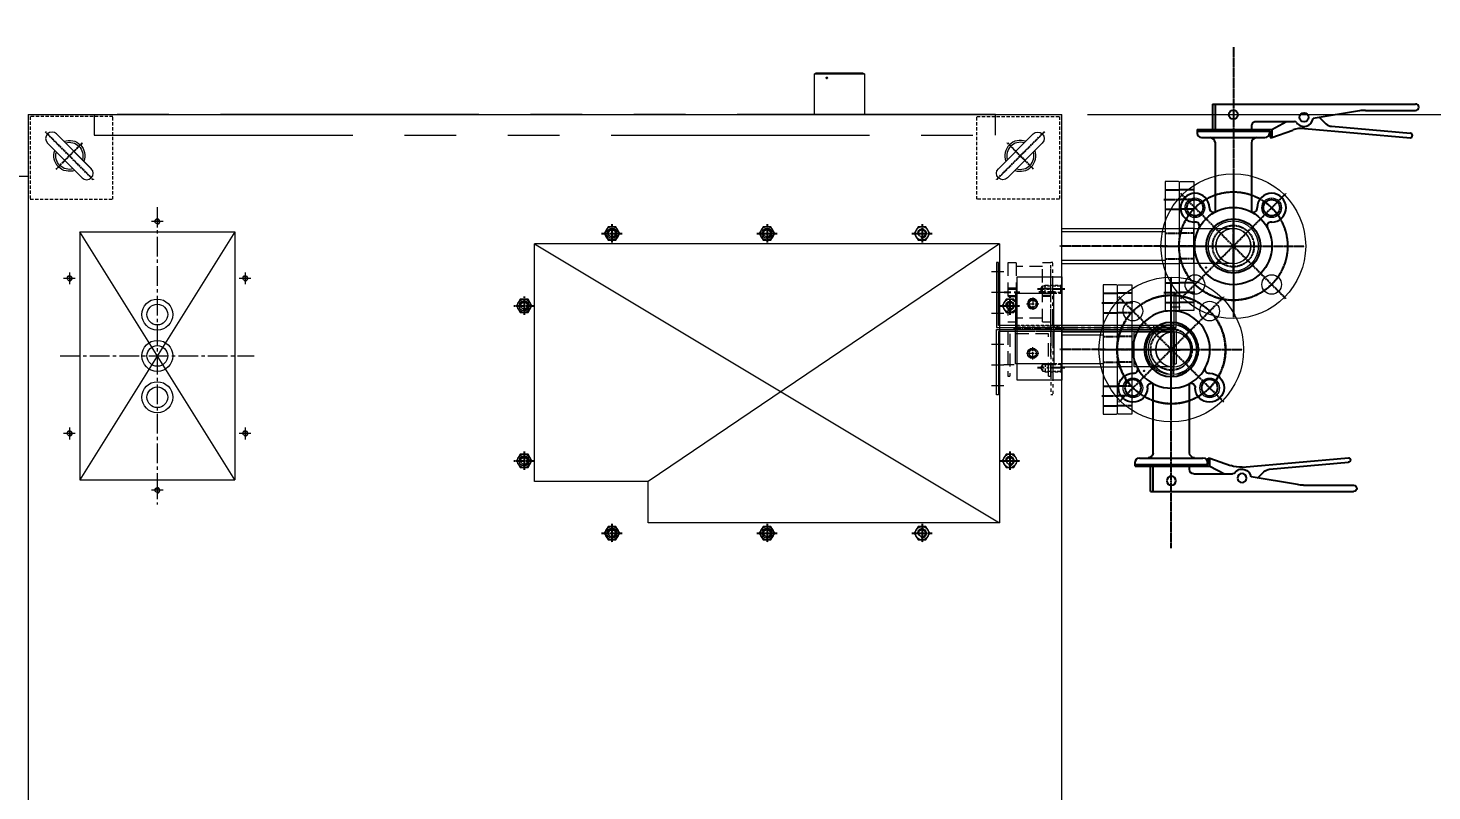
# Model space of a CAD drawing. Header units: millimetres. Extents: x -32759 to 129432, y 390 to 54305.
# Drawn here: x 14912 to 16271, y 23749 to 24487 of the extents above; entities that cross this region are included whole.
import ezdxf
from ezdxf.enums import TextEntityAlignment as Align

# ---------------------------------------------------------------- set-up
doc = ezdxf.new("R2010")
doc.units = ezdxf.units.MM
for name, pattern in [('CENTER', [2, 1.25, -0.25, 0.25, -0.25]), ('CENTER1', [10, 7, -1, 1, -1]), ('CENTER2', [28.575, 19.05, -3.175, 3.175, -3.175]), ('HIDDEN', [0.375, 0.25, -0.125]), ('HIDDEN2', [4.7625, 3.175, -1.5875]), ('HIDDENX2', [19.05, 12.7, -6.35]), ('PHANTOM', [2.5, 1.25, -0.25, 0.25, -0.25, 0.25, -0.25]), ('PHANTOM2', [31.75, 15.875, -3.175, 3.175, -3.175, 3.175, -3.175]), ('PHANTOMX2', [5, 2.5, -0.5, 0.5, -0.5, 0.5, -0.5])]:
    doc.linetypes.add(name, pattern=pattern)
for name, color, linetype in [('06', 221, 'Continuous'), ('BOM', 6, 'Continuous'), ('BOM-UDEF', 3, 'Continuous'), ('CENTER', 1, 'CENTER'), ('CL', 1, 'CENTER'), ('HL', 2, 'HIDDEN'), ('PL', 5, 'PHANTOM'), ('THIN', 3, 'Continuous')]:
    doc.layers.add(name, color=color, linetype=linetype)
doc.layers.add('_BODY', color=7, linetype='Continuous', lineweight=13)
doc.styles.add('ROAMNS', font='romans.shx', dxfattribs={"width": 0.8, "bigfont": 'whgtxt.shx'})
doc.styles.get("Standard").update_dxf_attribs({"font": 'arial.ttf'})
doc.dimstyles.new('20 작은 한덕_도면칫수', dxfattribs={"dimscale": 20, "dimtxt": 3.3, "dimasz": 3.5, "dimexe": 0.65, "dimexo": 1.25, "dimgap": 1, "dimtad": 1, "dimdec": 0, "dimdsep": 46, "dimtxsty": 'ROAMNS', "dimcen": 0, "dimclrd": 7, "dimclre": 7, "dimclrt": 2, "dimadec": 0, "dimazin": 2, "dimtp": 0.1, "dimtm": 0.1, "dimtfac": 0.71, "dimtdec": 0, "dimtmove": 0, "dimatfit": 3, "dimfxl": 1, "dimlwd": -1, "dimlwe": -1, "dimarcsym": 1})
doc.dimstyles.new('AM_ISO$0', dxfattribs={"dimtxt": 3.5, "dimasz": 3.5, "dimexe": 1, "dimexo": 1, "dimgap": 1.5, "dimtad": 1, "dimdsep": 46, "dimtxsty": 'Standard', "dimcen": 0, "dimclrd": 256, "dimclre": 256, "dimclrt": 2, "dimadec": 0, "dimazin": 2, "dimtp": 0.1, "dimtm": 0.1, "dimtfac": 0.71, "dimtdec": 3, "dimtmove": 0, "dimatfit": 3, "dimfxl": 1, "dimlwd": -1, "dimlwe": -1, "dimarcsym": 1})

# ---------------------------------------------------------------- blocks, each defined once
blk = doc.blocks.new('A$C45BF2ECD')
at = {"color": 251, "linetype": 'HIDDENX2'}
for p, q in [((-41.5, 57), (-41.5, 0)), ((-33.5, 57), (-41.5, 57)), ((-33.5, 57), (-33.5, 0)), ((-8, 0), (-8, 57)), ((0, 57), (-8, 57)), ((0, 0), (0, 57)), ((-33.5, 53.5), (-8, 53.5)), ((-41.5, 32.5, 0), (-33.5, 32.5, 0)), ((0, 32.5, 0), (-8, 32.5, 0)), ((-33.5, 24.5, 0), (-41.5, 24.5, 0)), ((-8, 24.5, 0), (0, 24.5, 0)), ((-41.5, 0), (-33.5, 0)), ((-33.5, 3.5), (-8, 3.5)), ((-8, 0), (0, 0))]:
    blk.add_line(p, q, dxfattribs=at)
at = {"layer": 'CENTER', "color": 251, "linetype": 'HIDDENX2', "ltscale": 0.5}
for p, q in [((-45.1, 28.5), (-29.9, 28.5)), ((3.6, 28.5), (-11.6, 28.5))]:
    blk.add_line(p, q, dxfattribs=at)
at = {"layer": 'THIN', "color": 251, "linetype": 'HIDDENX2', "elevation": 0}
for points in [[(-41.5, 31.8), (-33.5, 31.8)], [(0, 31.8), (-8, 31.8)], [(-41.5, 25.2), (-33.5, 25.2)], [(0, 25.2), (-8, 25.2)]]:
    blk.add_lwpolyline(points, dxfattribs=at)
blk = doc.blocks.new('A$C139853E5')
at = {"color": 251, "linetype": 'HIDDENX2'}
for p, q in [((-44.4, 42, 0.8), (-34.4, 42, 0.8)), ((-38.4, 53, 0.8), (-40.4, 53, 0.8)), ((-40.4, 53, 0.8), (-40.4, 10, 0.8)), ((-38.4, 53, 0.8), (-38.4, 12, 0.8)), ((-4.9, 42, 1.5), (5.1, 42, 1.5)), ((-0.9, 12, 0.8), (-0.9, 53, 0.8)), ((1.1, 53, 0.8), (-0.9, 53, 0.8)), ((1.1, 10, 0.8), (1.1, 53, 0.8)), ((-40.4, 10, 0.8), (1.1, 10, 0.8)), ((-38.4, 12, 0.8), (-0.9, 12, 0.8))]:
    blk.add_line(p, q, dxfattribs=at)
blk = doc.blocks.new('A$C65093A57')
at = {"color": 251, "linetype": 'PHANTOM2'}
for p, q in [((-57.7, 35.7, -0.4), (-57.7, -85.8, -0.6)), ((-57.7, 35.7, -0.4), (-24.7, 35.7, -0.4)), ((-55.7, 33.7, -0.4), (-55.7, -83.8, -0.6)), ((-55.7, 33.7, -0.4), (-24.7, 33.7, -0.4)), ((-37.7, 30.1, -0.4), (-37.7, 39.4, -0.4)), ((-24.7, 33.7, -0.4), (-24.7, 35.7, -0.4)), ((-55.7, 13.7, -0.6), (-57.7, 13.7, -0.6)), ((-23.7, -80.8, -0.9), (-23.7, -88.8, -0.3)), ((-57.7, -85.8, -0.6), (5.3, -85.8, -0.6)), ((-55.7, -83.8, -0.6), (5.3, -83.8, -0.6)), ((5.3, -83.8, -0.6), (5.3, -85.8, -0.6))]:
    blk.add_line(p, q, dxfattribs=at)
at = {"color": 6}
for p, q in [((-57.7, 35.7, -0.4), (-24.7, 35.7, -0.4)), ((-57.7, -138.3, -0.4), (-57.7, 35.7, 0.3)), ((-55.7, 33.7, -0.4), (-24.7, 33.7, -0.4)), ((-55.7, 33.7, 0.3), (-55.7, -82.8, 0.3)), ((-24.7, 33.7, 0.2), (-24.7, 35.7, 0.2)), ((-57.7, -82.8, -0.4), (-24.7, -82.8, -0.4)), ((-24.7, -82.8, -0.4), (-24.7, -119.8, -0.4)), ((-24.7, -119.8, -0.4), (-57.7, -119.8, -0.4)), ((-55.7, -119.8, 0.3), (-55.7, -136.3, -0.4)), ((5.3, -138.3, -0.4), (-57.7, -138.3, -0.4)), ((-55.7, -136.3, -0.4), (5.3, -136.3, -0.4)), ((5.3, -136.3, -0.4), (5.3, -138.3, -0.4))]:
    blk.add_line(p, q, dxfattribs=at)
at = {"color": 1, "linetype": 'CENTER'}
for p, q in [((-37.7, 30.1, -0.4), (-37.7, 39.4, -0.4)), ((-43.7, -143, -0.4), (-43.7, -131.3, -0.4)), ((-23.7, -143, -0.4), (-23.7, -131.3, -0.4)), ((-3.7, -143, -0.4), (-3.7, -131.3, -0.4))]:
    blk.add_line(p, q, dxfattribs=at)
at = {"color": 2, "linetype": 'HIDDEN2'}
blk.add_line((-55.7, -82.8, -0.4), (-55.7, -119.8, -0.4), dxfattribs=at)
at = {"color": 6}
blk.add_circle((-34.7, -103.3, -0.4), 5, dxfattribs=at)
blk = doc.blocks.new('A$C54346B7F')
for p, q in [((0, 0), (0, 100)), ((0, 100), (43, 100)), ((43, 100), (43, 0)), ((43, 0), (0, 0))]:
    blk.add_line(p, q)
at = {"color": 2, "linetype": 'HIDDEN2'}
for p, q in [((16, 84), (16, 92)), ((18.5, 84.7), (18.5, 91.3)), ((43, 52.5), (0, 52.5)), ((43, 47.5), (0, 47.5)), ((16, 16), (16, 8)), ((18.5, 15.3), (18.5, 8.7))]:
    blk.add_line(p, q, dxfattribs=at)
at = {"color": 1, "linetype": 'CENTER1'}
for p, q in [((34, 74), (22, 74)), ((28, 80), (28, 68)), ((46.6, 50), (-3.4, 50)), ((28, 20), (28, 32)), ((34, 26), (22, 26))]:
    blk.add_line(p, q, dxfattribs=at)
at = {"color": 2, "linetype": 'HIDDEN2'}
for points in [[(17.2, 91.3), (16, 92), (0, 92)], [(0, 84), (0.7, 84.7), (0.7, 91.3), (0, 92)], [(0, 84), (16, 84), (17.2, 84.7)], [(0.7, 84.7), (18.5, 84.7), (20.4, 88), (18.5, 91.3), (0.7, 91.3)], [(0, 16), (16, 16), (17.2, 15.3)], [(0, 16), (0.7, 15.3), (0.7, 8.7), (0, 8)], [(0.7, 15.3), (18.5, 15.3), (20.4, 12), (18.5, 8.7), (0.7, 8.7)], [(17.2, 8.7), (16, 8), (0, 8)]]:
    blk.add_lwpolyline(points, dxfattribs=at)
for centre in [(28, 74), (28, 26)]:
    blk.add_circle(centre, 3.5)
at = {"color": 3}
for centre, start, end in [((28, 74), 251.8944, 169.2233), ((28, 26), 190.7767, 108.1056)]:
    blk.add_arc(centre, 4, start, end, dxfattribs=at)
at = {"layer": 'CENTER', "ltscale": 10}
for p, q in [((-3, 88), (23.4, 88)), ((-3, 12), (23.4, 12))]:
    blk.add_line(p, q, dxfattribs=at)
blk = doc.blocks.new('TTYU')
blk.add_lwpolyline([(-49709.5, 19626), (-49702, 19626), (-49698.3, 19632.5), (-49702, 19639), (-49709.5, 19639), (-49713.3, 19632.5), (-49709.5, 19626)])
for radius in [6.5, 3.32]:
    blk.add_circle((-49705.8, 19632.5), radius)
at = {"layer": 'CENTER'}
for p, q in [((-49705.8, 19641.5), (-49705.8, 19623.5)), ((-49715.8, 19632.5), (-49695.8, 19632.5))]:
    blk.add_line(p, q, dxfattribs=at)
at = {"layer": 'THIN'}
blk.add_arc((-49705.8, 19632.5), 4, 255, 195, dxfattribs=at)
blk = doc.blocks.new('3V55ET4R6Y')
blk.add_lwpolyline([(9567.2, -68819.3, -1), (9567.2, -68806.8), (9614.7, -68806.8, -1), (9614.7, -68819.3), (9567.2, -68819.3)], format="xyb")
for radius, start, end in [(15, 24.6243, 155.3757), (13.1, 28.5905, 151.4095), (15, 204.6243, 335.3757), (13.1, 208.5905, 331.4095)]:
    blk.add_arc((9590.9, -68813.1), radius, start, end)
at = {"layer": 'CENTER'}
for p, q in [((9590.9, -68795.1), (9590.9, -68831.1)), ((9557.9, -68813.1), (9623.9, -68813.1))]:
    blk.add_line(p, q, dxfattribs=at)
blk = doc.blocks.new('MCLBM2')
at = {"color": 0, "ltscale": 0.5}
blk.add_circle((0, 0), 0.5, dxfattribs=at)
at = {"color": 0, "ltscale": 0.5, "flags": 2}
blk.add_attdef('BM', text='', height=0.5, dxfattribs=at).set_placement((0, 0), align=Align.MIDDLE)
at = {"color": 0, "ltscale": 0.5, "flags": 1}
for tag, p in [('SPEC', (0, -3)), ('QTY', (0, -5)), ('WEIGHT', (0, -6)), ('NAME', (0, -1)), ('ENAME', (0, -2)), ('MATERIAL', (0, -4)), ('PRICE', (0, -7)), ('REMARK', (0, -8)), ('USER1', (0, -9)), ('USER2', (0, -10)), ('USER3', (0, -11)), ('USER4', (0, -12)), ('USER5', (0, -13)), ('USER6', (0, -14))]:
    blk.add_attdef(tag, p, '', height=0.5, dxfattribs=at)
blk = doc.blocks.new('sdfgsdgfdfs')
at = {"ltscale": 0.5}
for p, q in [((438988.1, 172149.4), (439088.1, 172149.4)), ((438988.1, 172115.4), (438988.1, 172149.4)), ((438988.1, 172146.2), (439088.1, 172146.2)), ((439088.1, 172149.4), (439088.1, 172115.4)), ((438988.1, 172118.6), (439088.1, 172118.6)), ((439088.1, 172115.4), (438988.1, 172115.4))]:
    blk.add_line(p, q, dxfattribs=at)
at = {"layer": 'CL', "ltscale": 0.5}
blk.add_line((438986.1, 172132.4), (439090.1, 172132.4), dxfattribs=at)
blk = doc.blocks.new('asdfasfasfad')
at = {"ltscale": 0.5}
for p, q in [((439836, 172495.8), (439836, 172370.8)), ((439849, 172495.8), (439836, 172495.8)), ((439850, 172371.8), (439850, 172494.8)), ((439836, 172450.3), (439850, 172450.3)), ((439836, 172416.3), (439850, 172416.3)), ((439836, 172370.8), (439849, 172370.8))]:
    blk.add_line(p, q, dxfattribs=at)
for centre, start, end in [((439849, 172494.8), 0, 90), ((439849, 172371.8), 270, 0)]:
    blk.add_arc(centre, 1, start, end, dxfattribs=at)
at = {"layer": 'CL', "ltscale": 0.5}
for p, q in [((439835, 172478.3), (439851, 172478.3)), ((439834, 172433.3), (439852, 172433.3)), ((439835, 172388.3), (439851, 172388.3))]:
    blk.add_line(p, q, dxfattribs=at)
at = {"layer": 'HL', "ltscale": 0.5}
for p, q in [((439836, 172487.8), (439850, 172487.8)), ((439836, 172468.8), (439850, 172468.8)), ((439836, 172397.8), (439850, 172397.8)), ((439836, 172378.8), (439850, 172378.8))]:
    blk.add_line(p, q, dxfattribs=at)
at = {"layer": 'PL', "ltscale": 0.5}
for p, q in [((439836, 172445.8), (439850, 172445.8)), ((439836, 172420.8), (439850, 172420.8))]:
    blk.add_line(p, q, dxfattribs=at)
blk = doc.blocks.new('wreawrewar')
at = {"ltscale": 0.5}
for p, q in [((458298.5, 171414.7, 0), (458298.5, 171454.7, 0)), ((458298.5, 171454.7, 0), (458332.5, 171454.7, 0)), ((458301.7, 171414.7, 0), (458301.7, 171454.7, 0)), ((458329.3, 171414.7, 0), (458329.3, 171454.7, 0)), ((458332.5, 171454.7, 0), (458332.5, 171414.7, 0)), ((458332.5, 171414.7, 0), (458298.5, 171414.7, 0))]:
    blk.add_line(p, q, dxfattribs=at)
at = {"layer": 'CL', "ltscale": 0.5}
blk.add_line((458315.5, 171412.7, 0), (458315.5, 171456.7, 0), dxfattribs=at)
blk = doc.blocks.new('hgfhdfhgf')
at = {"ltscale": 0.5}
for p, q in [((332914.2, 38008.9), (332914.2, 38042.9)), ((332914.2, 38042.9), (332952.3, 38042.9)), ((332952.3, 38008.9), (332914.2, 38008.9))]:
    blk.add_line(p, q, dxfattribs=at)
for start, end in [(90, 270), (270, 90)]:
    blk.add_arc((332952.3, 38025.9), 17, start, end, dxfattribs=at)
at = {"layer": 'CL', "ltscale": 0.5}
for p, q in [((332952.3, 38044.9), (332952.3, 38006.9)), ((332912.2, 38025.9), (332971.3, 38025.9))]:
    blk.add_line(p, q, dxfattribs=at)
blk = doc.blocks.new('asdfasfasfsda')
at = {"ltscale": 0.5}
for radius in [24.3, 17]:
    blk.add_circle((440460.1, 171329.1), radius, dxfattribs=at)
at = {"layer": 'CL', "ltscale": 0.5}
for p, q in [((440460.1, 171355.4), (440460.1, 171302.8)), ((440433.8, 171329.1), (440486.4, 171329.1))]:
    blk.add_line(p, q, dxfattribs=at)
blk = doc.blocks.new('HS_BOM', base_point=(-3113.6, 16316.3))
at = {"layer": 'BOM-UDEF'}
blk.add_circle((-3113.6, 16316.3), 0.25, dxfattribs=at)
blk = doc.blocks.new('A$C51087CD1')
at = {"ltscale": 0.5}
for centre, radius in [((72, 72), 70), ((72, 124.5), 9.5), ((72, 72), 24.3), ((19.5, 72), 9.5), ((124.5, 72), 9.5), ((72, 19.5), 9.5)]:
    blk.add_circle(centre, radius, dxfattribs=at)
at = {"layer": 'CL', "ltscale": 0.5}
for p, q in [((72, 144), (72, 0)), ((0, 72), (144, 72))]:
    blk.add_line(p, q, dxfattribs=at)
blk.add_circle((72, 72), 52.5, dxfattribs=at)
at = {"layer": 'PL', "ltscale": 0.5}
blk.add_circle((72, 72), 20, dxfattribs=at)
at = {"layer": 'BOM-UDEF', "ltscale": 0.5}
blk.add_blockref('HS_BOM', (76, 105.3), dxfattribs=at)
blk = doc.blocks.new('A$C14F86C0A')
for p, q in [((55, 48.9, 4776.3), (55, 245.4, 4776.3)), ((61.1, 196.9, 4776.3), (61.1, 245.4, 4776.3)), ((76.5, 164.1, 4776.3), (83.2, 240.6, 4776.3)), ((78.6, 137.8, 4776.3), (87.6, 240.4, 4776.3)), ((61.6, 191.2, 4776.3), (69.1, 146.2, 4776.3)), ((68, 152.6, 4776.3), (74, 158.7, 4776.3)), ((72, 112.7, 4776.3), (72, 128.3, 4776.3)), ((87.3, 106.5, 4776.3), (80.1, 126.5, 4776.3)), ((79.5, 106.5, 4776.3), (72, 120.5, 4776.3)), ((72, 90.9, 4776.3), (72, 112.7, 4776.3)), ((79.5, 34.1, 4776.3), (79.5, 106.5, 4776.3)), ((79.5, 106.5, 4776.3), (87.3, 106.5, 4776.3)), ((81.2, 34.1, 4776.3), (81.2, 104.8, 4776.3)), ((81.2, 104.8, 4776.3), (87.3, 104.8, 4776.3)), ((81.2, 104.1, 4776.3), (83, 104.1, 4776.3)), ((87.3, 104.8, 4776.3), (87.3, 106.5, 4776.3)), ((87.3, 38.4, 4776.3), (87.3, 99.7, 4776.3)), ((76.4, 86.6, 4776.3), (79.5, 86.6, 4776.3)), ((92.3, 86.6, 4776.3), (159.3, 86.6, 4776.3)), ((55, 51.6, 4776.3), (68.9, 51.6, 4776.3)), ((55, 48.9, 4776.3), (79.5, 48.9, 4776.3)), ((68.9, 51.6, 4776.3), (79.5, 51.6, 4776.3)), ((91.9, 51.6, 4776.3), (159.3, 51.6, 4776.3)), ((79.5, 34.1, 4776.3), (83, 34.1, 4776.3))]:
    blk.add_line(p, q)
for centre, radius in [((67.9, 137.5, 4776.3), 4.38), ((155.3, 106.1, 4776.3), 7.88), ((192.3, 69.1, 4776.3), 37.4), ((192.3, 69.1, 4776.3), 26.2), ((65.3, 69.1, 4776.3), 4.38), ((155.3, 32, 4776.3), 7.88)]:
    blk.add_circle(centre, radius)
for centre, radius, start, end in [((58, 245.4, 4776.3), 3.06, 0, 180), ((85.4, 240.2, 4776.3), 2.21, 4.9809, 178.286), ((85.4, 240.2, 4776.3), 2.19, 172.2313, 177.7687), ((96.1, 196.9, 4776.3), 35, 180, 189.4477), ((67.8, 164.9, 4776.3), 8.75, 315.324, 355), ((67.9, 137.5, 4776.3), 8.75, 305.939, 82.5899), ((104.7, 135.5, 4776.3), 26.2, 175, 199.9421), ((74.6, 128.3, 4776.3), 2.62, 125.939, 180), ((155.3, 106.1, 4776.3), 14, 0.2118, 269.7882), ((83, 99.7, 4776.3), 4.38, 0, 90), ((76.4, 90.9, 4776.3), 4.38, 180, 270), ((93.1, 92.3, 4776.3), 5.78, 187.225, 262.775), ((93.1, 45.9, 4776.3), 5.78, 101.4947, 173.5013), ((155.3, 32, 4776.3), 14, 90.2118, 359.7882), ((83, 38.4, 4776.3), 4.38, 270, 0)]:
    blk.add_arc(centre, radius, start, end)
at = {"ltscale": 0.5}
for centre, start, end in [((173, 105.5, 4776.3), 169.5707, 297.894), ((155.9, 88.3, 4776.3), 332.106, 100.4293), ((155.9, 49.8, 4776.3), 259.5707, 27.894), ((173, 32.6, 4776.3), 62.106, 190.4293)]:
    blk.add_arc(centre, 3.82, start, end, dxfattribs=at)
at = {"layer": 'CENTER'}
for p, q in [((192.3, 0, 4776.3), (192.3, 138.1, 4776.3)), ((0, 69.1, 4776.3), (261.4, 69.1, 4776.3)), ((124.1, 69.1, 4776.3), (260.6, 69.1, 4776.3))]:
    blk.add_line(p, q, dxfattribs=at)
at = {"layer": 'CL'}
blk.add_circle((192.3, 69.1, 4776.3), 52.4, dxfattribs=at)
blk = doc.blocks.new('sdfgdgsgfsd')
for p, q in [((145940.9, 7155.9), (145989.5, 7155.9)), ((145310.8, 7013.2), (145299.5, 7013.2)), ((145305.2, 7018.9), (145305.2, 7007.5)), ((145380.2, 6763.2), (145230.2, 7003.2)), ((145380.2, 7003.2), (145230.2, 6763.2)), ((145670.2, 6991.7), (146120.2, 6721.7)), ((146120.2, 6991.7), (145780.2, 6761.7)), ((145225.8, 6958.2), (145214.5, 6958.2)), ((145220.2, 6963.9), (145220.2, 6952.5)), ((145395.8, 6958.2), (145384.5, 6958.2)), ((145390.2, 6963.9), (145390.2, 6952.5)), ((145225.8, 6808.2), (145214.5, 6808.2)), ((145220.2, 6813.9), (145220.2, 6802.5)), ((145395.8, 6808.2), (145384.5, 6808.2)), ((145390.2, 6813.9), (145390.2, 6802.5)), ((145310.8, 6753.2), (145299.5, 6753.2)), ((145305.2, 6758.9), (145305.2, 6747.5))]:
    blk.add_line(p, q)
at = {"color": 3}
for p, q in [((145180.2, 7116.7), (146180.2, 7116.7)), ((145180.2, 7116.7), (146180.2, 7116.7)), ((145180.2, 7116.7), (145180.2, 6016.7)), ((145180.2, 7116.7), (145180.2, 6016.7)), ((146180.2, 6016.7), (146180.2, 7116.7)), ((146180.2, 6016.7), (146180.2, 7116.7)), ((145207.8, 7097.9), (145241.4, 7064.3)), ((145207.8, 7097.9), (145241.4, 7064.3)), ((145230.2, 7003.2), (145380.2, 7003.2)), ((145230.2, 7003.2), (145380.2, 7003.2)), ((145230.2, 7003.2), (145230.2, 6763.2)), ((145230.2, 7003.2), (145230.2, 6763.2)), ((145380.2, 7003.2), (145380.2, 6763.2)), ((145380.2, 7003.2), (145380.2, 6763.2)), ((146120.2, 6991.7), (145670.2, 6991.7)), ((146120.2, 6991.7), (145670.2, 6991.7)), ((145670.2, 6761.7), (145670.2, 6991.7)), ((145670.2, 6761.7), (145670.2, 6991.7)), ((145230.2, 6763.2), (145380.2, 6763.2)), ((145230.2, 6763.2), (145380.2, 6763.2)), ((145780.2, 6761.7), (145670.2, 6761.7)), ((145780.2, 6721.7), (145780.2, 6761.7)), ((146120.2, 6721.7), (145780.2, 6721.7)), ((146120.2, 6721.7), (145780.2, 6721.7))]:
    blk.add_line(p, q, dxfattribs=at)
at = {"color": 2, "linetype": 'HIDDEN2'}
for p, q in [((145262.2, 7114.7), (145182.2, 7114.7)), ((145182.2, 7114.7), (145182.2, 7034.7)), ((145262.2, 7034.7), (145262.2, 7114.7)), ((146098.2, 7114.7), (146178.2, 7114.7)), ((146098.2, 7034.7), (146098.2, 7114.7)), ((146178.2, 7114.7), (146178.2, 7034.7)), ((145182.2, 7034.7), (145262.2, 7034.7)), ((146178.2, 7034.7), (146098.2, 7034.7))]:
    blk.add_line(p, q, dxfattribs=at)
at = {"color": 6, "linetype": 'PHANTOMX2', "ltscale": 100}
blk.add_line((145180.2, 7056.7), (144200.2, 7056.7), dxfattribs=at)
at = {"color": 1, "linetype": 'CENTER2'}
for p, q in [((145305.2, 7027.1), (145305.2, 6739.4)), ((145211.3, 6883.2), (145399, 6883.2))]:
    blk.add_line(p, q, dxfattribs=at)
at = {"ltscale": 0.5}
blk.add_line((146120.2, 6991.7), (146120.2, 6721.7), dxfattribs=at)
blk.add_lwpolyline([(145940.9, 7116.7), (145940.9, 7155.9), (145942.8, 7157.1), (145987.6, 7157.1), (145989.5, 7155.9), (145989.5, 7116.7)])
at = {"color": 6, "linetype": 'PHANTOMX2', "ltscale": 100}
blk.add_lwpolyline([(146116.2, 7096.7), (146116.2, 7116.7), (145244.2, 7116.7), (145244.2, 7096.7)], close=True, dxfattribs=at)
at = {"color": 3}
for centre, radius in [((145305.2, 7013.2), 2.1), ((145745.2, 7001.7), 5), ((145895.2, 7001.7), 5), ((145220.2, 6958.2), 2.1), ((145390.2, 6958.2), 2.1), ((145660.2, 6931.7), 5), ((145220.2, 6808.2), 2.1), ((145390.2, 6808.2), 2.1), ((145660.2, 6781.7), 5), ((145305.2, 6753.2), 2.1), ((145745.2, 6711.7), 5), ((145895.2, 6711.7), 5)]:
    blk.add_circle(centre, radius, dxfattribs=at)
at = {"color": 2}
for radius in [15, 10]:
    blk.add_circle((145305.2, 6923.2), radius, dxfattribs=at)
at = {"color": 1}
for radius in [15, 10]:
    blk.add_circle((145305.2, 6883.2), radius, dxfattribs=at)
at = {"color": 5}
for radius in [15, 10]:
    blk.add_circle((145305.2, 6843.2), radius, dxfattribs=at)
at = {"color": 6, "linetype": 'PHANTOMX2', "ltscale": 100}
blk.add_arc((145180.2, 7056.7), 980, 180, 270, dxfattribs=at)
for centre in [(145305.2, 7013.2), (145220.2, 6958.2), (145390.2, 6958.2), (145220.2, 6808.2), (145390.2, 6808.2), (145305.2, 6753.2)]:
    blk.add_arc(centre, 2.5, 255.5872, 193.9135)
at = {"xscale": -1, "rotation": 134.9999999999999}
blk.add_blockref('3V55ET4R6Y', (89780.1, -34799.7), dxfattribs=at)
for name, p, rotation in [('3V55ET4R6Y', (201580.2, -34799.7), 225), ('asdfasfasfsda', (317675.4, -433470.7), 89.99999999999999), ('sdfgsdgfdfs', (585268.3, 179121.8), 180), ('asdfasfasfsda', (317617.4, -433570.7), 89.99999999999999), ('wreawrewar', (317634.9, -451426.1, 0), 89.99999999999999)]:
    blk.add_blockref(name, p, dxfattribs=dict(rotation=rotation))
at = {"ltscale": 0.5, "rotation": 135}
for p in [(146448.1, 6989.4), (146388.1, 6889.4)]:
    blk.add_blockref('A$C51087CD1', p, dxfattribs=at)
for name, p in [('asdfasfasfad', (-293555.8, -165443.8)), ('TTYU', (195450.9, -12630.8)), ('TTYU', (195600.9, -12630.8)), ('TTYU', (195750.9, -12630.8)), ('hgfhdfhgf', (-186606, -31036.4)), ('asdfasfasfad', (-293615.8, -165543.8)), ('TTYU', (195365.9, -12700.8)), ('TTYU', (195835.9, -12700.8)), ('hgfhdfhgf', (-186664, -31136.4)), ('TTYU', (195365.9, -12850.8)), ('TTYU', (195835.9, -12850.8)), ('TTYU', (195450.9, -12920.8)), ('TTYU', (195600.9, -12920.8)), ('TTYU', (195750.9, -12920.8))]:
    blk.add_blockref(name, p)
at = {"xscale": -1}
for p in [(586144.1, -165443.8), (586084.1, -165543.8)]:
    blk.add_blockref('asdfasfasfad', p, dxfattribs=at)
at = {"ltscale": 10, "xscale": -1, "rotation": 270}
blk.add_blockref('A$C65093A57', (146255.4, 6968.4, 0.4), dxfattribs=at)
at = {"ltscale": 10}
for name, p, rotation in [('A$C45BF2ECD', (146128.2, 6973.2, -0.2), 180), ('A$C54346B7F', (146180.2, 6959.7), 180), ('A$C65093A57', (146255.4, 6851, 0.4), 270), ('A$C139853E5', (146129.2, 6916.7, -1), 180)]:
    blk.add_blockref(name, p, dxfattribs=dict(at, rotation=rotation))
at = {"layer": '06', "rotation": 270}
blk.add_blockref('A$C14F86C0A', (146277.2, 7181.8, -4776.3), dxfattribs=at)
at = {"layer": '06', "xscale": -1, "rotation": 270}
blk.add_blockref('A$C14F86C0A', (146217.2, 6697.1, -4776.3), dxfattribs=at)
at = {"layer": 'BOM', "rotation": 90}
blk.add_blockref('MCLBM2', (145953, 7152.1), dxfattribs=at)
blk = doc.blocks.new('*D1733')
at = {"color": 7, "linetype": 'ByBlock', "transparency": 16777216}
for p, q in [((264281.3, 137618.1), (264735.2, 137618.1)), ((264722.2, 137193.1), (264722.2, 137548.1)), ((264281.3, 137123.1), (264735.2, 137123.1))]:
    blk.add_line(p, q, dxfattribs=at)
at = {"color": 7, "transparency": 16777216}
for points in [[(264710.5, 137548.1), (264733.8, 137548.1), (264722.2, 137618.1)], [(264710.5, 137193.1), (264733.8, 137193.1), (264722.2, 137123.1)]]:
    blk.add_solid(points, dxfattribs=at)
at = {"layer": 'Defpoints', "color": 0, "transparency": 16777216}
for p in [(264256.3, 137618.1), (264722.2, 137618.1), (264256.3, 137123.1)]:
    blk.add_point(p, dxfattribs=at)
at = {"color": 2, "transparency": 16777216, "insert": (264669.2, 137370.6), "char_height": 66, "attachment_point": 5, "rotation": 90, "style": 'ROAMNS'}
blk.add_mtext('495', dxfattribs=at)
blk = doc.blocks.new('*D1498')
at = {"color": 7, "linetype": 'ByBlock', "transparency": 16777216}
for p, q in [((264281.3, 137123.1), (264735.2, 137123.1)), ((264722.2, 136093.1), (264722.2, 137053.1)), ((264281.3, 136023.1), (264735.2, 136023.1))]:
    blk.add_line(p, q, dxfattribs=at)
at = {"color": 7, "transparency": 16777216}
for points in [[(264710.5, 137053.1), (264733.8, 137053.1), (264722.2, 137123.1)], [(264710.5, 136093.1), (264733.8, 136093.1), (264722.2, 136023.1)]]:
    blk.add_solid(points, dxfattribs=at)
at = {"layer": 'Defpoints', "color": 0, "transparency": 16777216}
for p in [(264256.3, 137123.1), (264722.2, 137123.1), (264256.3, 136023.1)]:
    blk.add_point(p, dxfattribs=at)
at = {"color": 2, "transparency": 16777216, "insert": (264669.2, 136573.1), "char_height": 66, "attachment_point": 5, "rotation": 90, "style": 'ROAMNS'}
blk.add_mtext('1100', dxfattribs=at)
blk = doc.blocks.new('*D660')
at = {"linetype": 'ByBlock', "ltscale": 0.5, "transparency": 16777216}
for p, q in [((208653.4, 29756.3), (208653.4, 29759.4)), ((208656.9, 29758.4), (208744.9, 29758.4)), ((208748.4, 29758), (208748.4, 29757.4))]:
    blk.add_line(p, q, dxfattribs=at)
at = {"ltscale": 0.5, "transparency": 16777216}
for points in [[(208656.9, 29759), (208656.9, 29757.8), (208653.4, 29758.4)], [(208744.9, 29759), (208744.9, 29757.8), (208748.4, 29758.4)]]:
    blk.add_solid(points, dxfattribs=at)
at = {"layer": 'Defpoints', "color": 0, "ltscale": 0.5, "transparency": 16777216}
for p in [(208653.4, 29755.3), (208748.4, 29759), (208748.4, 29758.4)]:
    blk.add_point(p, dxfattribs=at)
at = {"color": 2, "ltscale": 0.5, "transparency": 16777216, "insert": (208700.9, 29761.6), "char_height": 3.5, "attachment_point": 5, "bg_fill": 3, "box_fill_scale": 1.1, "bg_fill_color": 256, "bg_fill_true_color": 13158600, "bg_fill_transparency": 7062}
blk.add_mtext('95', dxfattribs=at)
blk = doc.blocks.new('*D661')
at = {"linetype": 'ByBlock', "ltscale": 0.5, "transparency": 16777216}
for p, q in [((208748.4, 29761.9), (208748.4, 29762.9)), ((208751.9, 29761.9), (208839.9, 29761.9)), ((208843.4, 29761.9), (208843.4, 29762.9))]:
    blk.add_line(p, q, dxfattribs=at)
at = {"ltscale": 0.5, "transparency": 16777216}
for points in [[(208751.9, 29762.5), (208751.9, 29761.4), (208748.4, 29761.9)], [(208839.9, 29762.5), (208839.9, 29761.4), (208843.4, 29761.9)]]:
    blk.add_solid(points, dxfattribs=at)
at = {"layer": 'Defpoints', "color": 0, "ltscale": 0.5, "transparency": 16777216}
for p in [(208748.4, 29760.9), (208843.4, 29761.9), (208843.4, 29760.9)]:
    blk.add_point(p, dxfattribs=at)
at = {"color": 2, "ltscale": 0.5, "transparency": 16777216, "insert": (208795.9, 29765.2), "char_height": 3.5, "attachment_point": 5, "bg_fill": 3, "box_fill_scale": 1.1, "bg_fill_color": 256, "bg_fill_true_color": 13158600, "bg_fill_transparency": 6077}
blk.add_mtext('95', dxfattribs=at)
blk = doc.blocks.new('*D755')
at = {"linetype": 'ByBlock', "ltscale": 0.5, "transparency": 16777216}
for p, q in [((208749.3, 29680.8), (208749.3, 29684.3)), ((208761.4, 29677.3), (208748.3, 29677.3)), ((208819.9, 29670.3), (208748.3, 29670.3)), ((208749.3, 29670.3), (208749.3, 29677.3)), ((208749.3, 29666.8), (208749.3, 29663.3))]:
    blk.add_line(p, q, dxfattribs=at)
at = {"ltscale": 0.5, "transparency": 16777216}
for points in [[(208748.7, 29680.8), (208749.9, 29680.8), (208749.3, 29677.3)], [(208748.7, 29666.8), (208749.9, 29666.8), (208749.3, 29670.3)]]:
    blk.add_solid(points, dxfattribs=at)
at = {"layer": 'Defpoints', "color": 0, "ltscale": 0.5, "transparency": 16777216}
for p in [(208762.4, 29677.3), (208820.9, 29670.3)]:
    blk.add_point(p, dxfattribs=at)
at = {"color": 2, "ltscale": 0.5, "transparency": 16777216, "insert": (208746, 29673.8), "char_height": 3.5, "attachment_point": 5, "rotation": 90, "bg_fill": 3, "box_fill_scale": 1.1, "bg_fill_color": 256, "bg_fill_true_color": 13158600, "bg_fill_transparency": 2672}
blk.add_mtext('7', dxfattribs=at)
at = {"layer": 'Defpoints', "color": 0, "ltscale": 0.5, "transparency": 16777216}
blk.add_point((208749.3, 29677.3), dxfattribs=at)
blk = doc.blocks.new('*D1346')
at = {"linetype": 'ByBlock', "ltscale": 0.5, "transparency": 16777216}
for p, q in [((97795.9, 11020), (97795.9, 11065.9)), ((97799.4, 11064.9), (98302.4, 11064.9)), ((98305.9, 11020), (98305.9, 11065.9))]:
    blk.add_line(p, q, dxfattribs=at)
at = {"ltscale": 0.5, "transparency": 16777216}
for points in [[(97799.4, 11064.3), (97799.4, 11065.5), (97795.9, 11064.9)], [(98302.4, 11064.3), (98302.4, 11065.5), (98305.9, 11064.9)]]:
    blk.add_solid(points, dxfattribs=at)
at = {"layer": 'Defpoints', "color": 0, "ltscale": 0.5, "transparency": 16777216}
for p in [(98305.9, 11064.9), (97795.9, 11019), (98305.9, 11019)]:
    blk.add_point(p, dxfattribs=at)
at = {"color": 2, "ltscale": 0.5, "transparency": 16777216, "insert": (98050.9, 11061.6), "char_height": 3.5, "attachment_point": 5, "rotation": 180}
blk.add_mtext('510', dxfattribs=at)
blk = doc.blocks.new('*D1347')
at = {"linetype": 'ByBlock', "ltscale": 0.5, "transparency": 16777216}
for p, q in [((97795.9, 10985.2), (97795.9, 11000.1)), ((97868.4, 10999.1), (97799.4, 10999.1)), ((97871.9, 10895.3), (97871.9, 11000.1))]:
    blk.add_line(p, q, dxfattribs=at)
at = {"ltscale": 0.5, "transparency": 16777216}
for points in [[(97799.4, 10998.6), (97799.4, 10999.7), (97795.9, 10999.1)], [(97868.4, 10998.6), (97868.4, 10999.7), (97871.9, 10999.1)]]:
    blk.add_solid(points, dxfattribs=at)
at = {"layer": 'Defpoints', "color": 0, "ltscale": 0.5, "transparency": 16777216}
for p in [(97795.9, 10999.1), (97795.9, 10984.2), (97871.9, 10894.3)]:
    blk.add_point(p, dxfattribs=at)
at = {"color": 2, "ltscale": 0.5, "transparency": 16777216, "insert": (97833.9, 10995.9), "char_height": 3.5, "attachment_point": 5, "rotation": 180}
blk.add_mtext('76', dxfattribs=at)
blk = doc.blocks.new('utoiol')
at = {"ltscale": 0.5}
dim = blk.add_linear_dim(base=(208748.427, 29758.373), p1=(208653.427, 29755.315), p2=(208748.427, 29759.037), dimstyle='AM_ISO$0', override={"dimtfill": 1}, dxfattribs=at)
dim.commit()
dim.dimension.update_dxf_attribs({"geometry": '*D660', "text_midpoint": (208700.927, 29761.623)})
dim = blk.add_linear_dim(base=(208749.286, 29677.257), p1=(208820.927, 29670.257), p2=(208762.427, 29677.257), angle=90, dimstyle='AM_ISO$0', override={"dimfxl": 8, "dimtfill": 1}, dxfattribs=at)
dim.commit()
dim.dimension.update_dxf_attribs({"geometry": '*D755', "text_midpoint": (208746.036, 29673.757)})
dim = blk.add_linear_dim(base=(208843.427, 29761.943), p1=(208748.427, 29760.861), p2=(208843.427, 29760.861), dimstyle='AM_ISO$0', override={"dimtfill": 1}, dxfattribs=at)
dim.commit()
dim.dimension.update_dxf_attribs({"geometry": '*D661', "text_midpoint": (208795.927, 29765.193)})
blk = doc.blocks.new('y8e5ey')
at = {"rotation": 90}
blk.add_blockref('utoiol', (127047.152, -197344.467), dxfattribs=at)
at = {"ltscale": 0.5}
for base, p1, p2, picture, middle in [((98305.895, 11064.885), (97795.895, 11018.96), (98305.895, 11018.96), '*D1346', (98050.895, 11061.598)), ((97795.895, 10999.148), (97871.895, 10894.349), (97795.895, 10984.17), '*D1347', (97833.895, 10995.861))]:
    dim = blk.add_linear_dim(base=base, p1=p1, p2=p2, angle=180, dimstyle='AM_ISO$0', dxfattribs=at)
    dim.commit()
    dim.dimension.update_dxf_attribs({"geometry": picture, "text_midpoint": middle})
blk = doc.blocks.new('1')
at = {"color": 6, "xscale": -1}
blk.add_blockref('y8e5ey', (100575.763, -6800.077), dxfattribs=at)
blk = doc.blocks.new('sdfgsdfgcxvxbxcv')
for name, p in [('1', (266381.038, 132792.991)), ('sdfgdgsgfsd', (118076.127, 130006.408))]:
    blk.add_blockref(name, p)
for base, p1, p2, picture, middle in [((264722.158, 137618.086), (264256.277, 137123.129), (264256.277, 137618.086), '*D1733', (264669.158, 137370.607)), ((264722.158, 137123.129), (264256.277, 136023.129), (264256.277, 137123.129), '*D1498', (264669.158, 136573.129))]:
    dim = blk.add_linear_dim(base=base, p1=p1, p2=p2, angle=90, dimstyle='20 작은 한덕_도면칫수')
    dim.commit()
    dim.dimension.update_dxf_attribs({"geometry": picture, "text_midpoint": middle})
blk = doc.blocks.new('2')
at = {"color": 6, "xscale": -1}
blk.add_blockref('y8e5ey', (121155.752, -6800.077), dxfattribs=at)
blk = doc.blocks.new('sdfgcxvbcbxcvbxc')
blk.add_blockref('2', (292948.326, 132792.991))
blk = doc.blocks.new('dfsgxcvbxcbxcvbxcbv')
at = {"xscale": -1, "rotation": 270}
for p in [(323460.625, -71885.209), (335920.625, -71885.209)]:
    blk.add_blockref('utoiol', p, dxfattribs=at)
blk.add_blockref('2', (329352.025, 132259.335))

msp = doc.modelspace()

# ---------------------------------------------------------------- block references
at = {"layer": '_BODY'}
for name in ['sdfgcxvbcbxcvbxc', 'sdfgsdfgcxvxbxcv', 'dfsgxcvbxcbxcvbxcbv']:
    msp.add_blockref(name, (-248343.9, -112720), dxfattribs=at)

doc.saveas('drawing.dxf')
